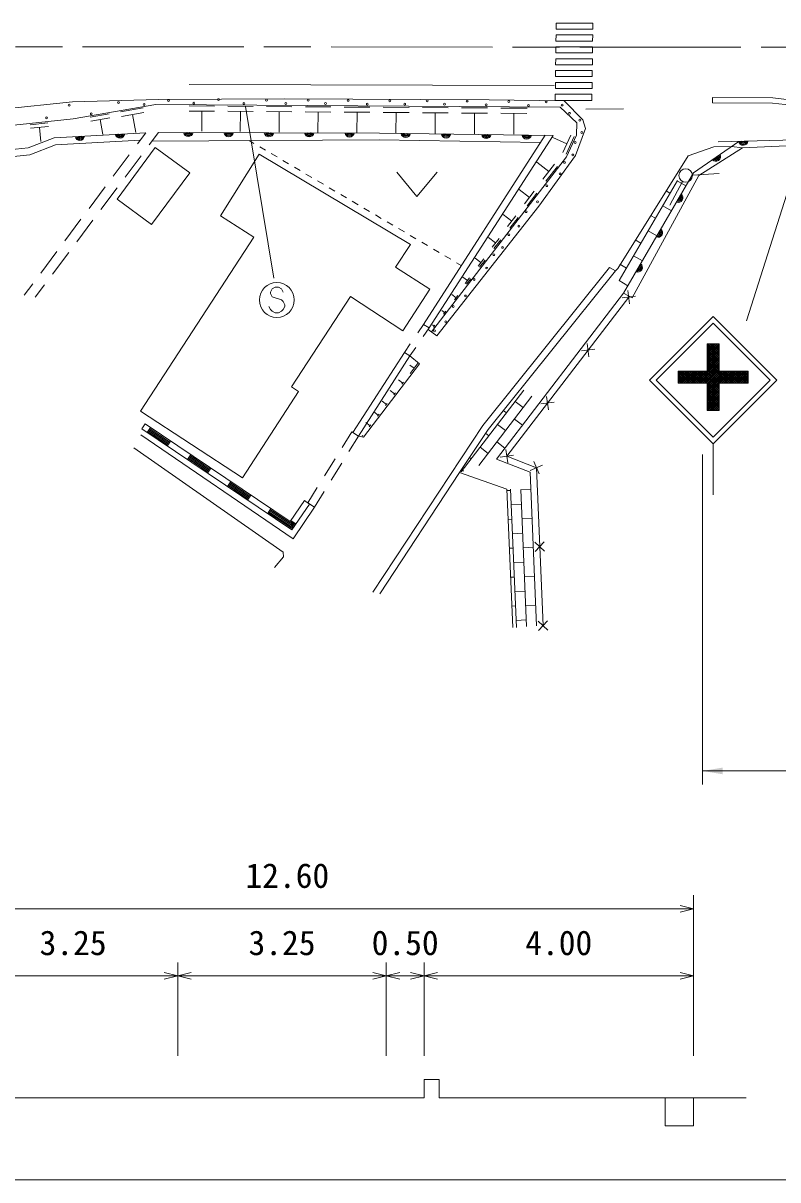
# Model space of a CAD drawing. Units: millimetres, scale not verified. Extents: x 40000 to 680000, y 20000 to 380000.
# Drawn here: x 76153 to 132331, y 205000 to 291047 of the extents above; entities that cross this region are included whole.
import ezdxf
from ezdxf.enums import TextEntityAlignment as Align

# ---------------------------------------------------------------- set-up
doc = ezdxf.new("R2010")
doc.units = ezdxf.units.MM
doc.header["$LTSCALE"] = 1000
doc.linetypes.add('CHAIN', pattern=[18.5, 12, -1.5, 3.5, -1.5])
for name, color, linetype, lineweight in [('M-BGD', 7, 'Continuous', 13), ('M-BMK', 2, 'CHAIN', 13), ('M-BMK-OTRS', 5, 'Continuous', 13), ('M-STR-HTXT', 7, 'Continuous', 13), ('M-STR-STRC', 7, 'Continuous', 13), ('M-STR-STRD', 7, 'Continuous', 13), ('M-TTL-BAND', 7, 'Continuous', 13)]:
    doc.layers.add(name, color=color, linetype=linetype, lineweight=lineweight)
doc.styles.add('ＭＳ ゴシック', font='')
doc.styles.get('ＭＳ ゴシック').set_extended_font_data('MS Gothic')

# ---------------------------------------------------------------- blocks, each defined once
blk = doc.blocks.new('filled_arrow')
at = {"color": 0, "linetype": 'Continuous', "lineweight": -2}
blk.add_solid([(7.5, 1.25), (0, 0), (7.5, -1.25)], dxfattribs=at)

msp = doc.modelspace()

# ---------------------------------------------------------------- linework, layer by layer
at = {"layer": 'M-BGD'}
for p, q in [((86021, 285002), (79888, 283929)), ((116115, 284799), (86021, 285002)), ((88516, 284885), (90394, 284872)), ((91390, 284865), (93275, 284853)), ((94272, 284846), (96164, 284833)), ((97161, 284827), (99061, 284814)), ((81139, 284046), (82551, 284293)), ((81189, 283764), (82600, 284011)), ((83407, 284443), (85076, 284735)), ((83466, 284109), (85135, 284401)), ((84300, 284255), (84534, 282920)), ((88514, 284509), (90391, 284497)), ((89453, 284503), (89443, 283001)), ((91388, 284488), (93273, 284476)), ((92330, 284482), (92320, 282974)), ((94269, 284468), (96162, 284455)), ((95215, 284461), (95205, 282947)), ((97158, 284447), (99058, 284434)), ((98108, 284440), (98098, 282920)), ((100055, 284426), (101963, 284413)), ((100057, 284807), (101965, 284794)), ((101009, 284419), (100998, 282893)), ((102959, 284404), (104875, 284392)), ((102961, 284788), (104877, 284775)), ((103917, 284398), (103906, 282865)), ((105871, 284383), (107794, 284370)), ((105873, 284768), (107797, 284755)), ((106832, 284377), (106822, 282838)), ((108790, 284362), (110721, 284349)), ((108793, 284748), (110724, 284735)), ((109756, 284356), (109745, 282811)), ((111717, 284341), (113656, 284328)), ((111720, 284729), (113659, 284716)), ((112687, 284334), (112676, 282783)), ((117361, 283629), (116115, 284799)), ((79888, 283929), (74771, 283387)), ((76677, 283488), (78003, 283629)), ((76705, 283223), (78031, 283364)), ((77368, 283293), (77481, 282233)), ((81894, 283888), (82092, 282758)), ((117338, 282716), (117361, 283629)), ((84654, 282060), (85281, 282898)), ((85538, 281987), (86231, 282914)), ((93329, 282105), (92970, 282316)), ((106364, 268370), (115599, 282694)), ((116619, 282072), (115573, 282548)), ((116917, 282725), (116321, 281418)), ((117178, 282606), (116583, 281299)), ((116605, 281106), (117338, 282716)), ((94190, 281597), (93760, 281851)), ((82857, 279658), (84055, 281260)), ((83740, 279585), (84939, 281186)), ((93733, 281309), (104980, 274587)), ((95052, 281090), (94621, 281344)), ((95914, 280583), (95483, 280837)), ((116605, 281106), (106544, 268083)), ((115274, 280007), (114383, 280695)), ((115704, 280564), (114844, 279451)), ((96776, 280076), (96345, 280329)), ((97638, 279568), (97207, 279822)), ((103964, 279950), (105464, 278150)), ((105464, 278150), (106964, 279950)), ((115927, 280392), (115067, 279279)), ((125966, 279741), (127963, 279856)), ((81060, 277256), (82258, 278858)), ((98499, 279061), (98068, 279315)), ((99361, 278554), (98930, 278807)), ((124849, 279347), (120515, 271890)), ((125232, 279271), (124290, 277506)), ((125485, 278949), (124836, 279326)), ((81943, 277182), (83141, 278784)), ((100223, 278046), (99792, 278300)), ((113836, 278077), (113077, 278663)), ((114202, 278551), (113470, 277603)), ((114391, 278405), (113659, 277457)), ((124296, 278396), (124004, 278566)), ((101085, 277539), (100654, 277793)), ((101946, 277032), (101516, 277285)), ((124404, 277090), (123756, 277467)), ((79262, 274854), (80461, 276456)), ((80146, 274780), (81344, 276382)), ((102808, 276525), (102377, 276778)), ((103670, 276017), (103239, 276271)), ((112522, 276315), (111885, 276807)), ((112830, 276713), (112215, 275916)), ((112989, 276590), (112374, 275793)), ((123216, 276537), (122856, 276746)), ((104532, 275510), (104101, 275764)), ((123324, 275231), (122676, 275608)), ((105394, 275003), (104963, 275256)), ((106255, 274495), (105824, 274749)), ((111323, 274705), (110796, 275112)), ((111577, 275034), (111068, 274376)), ((111709, 274933), (111200, 274274)), ((122136, 274678), (121707, 274927)), ((77465, 272452), (78663, 274053)), ((78349, 272378), (79547, 273980)), ((107117, 273988), (106686, 274242)), ((107979, 273481), (107548, 273734)), ((122244, 273372), (121596, 273749)), ((108769, 273016), (108410, 273227)), ((110228, 273235), (109801, 273565)), ((110434, 273502), (110022, 272969)), ((110540, 273419), (110128, 272886)), ((121056, 272819), (120559, 273108)), ((109228, 271893), (108893, 272151)), ((109389, 272102), (109066, 271684)), ((109473, 272038), (109150, 271619)), ((76239, 270814), (76866, 271651)), ((77056, 270651), (77750, 271578)), ((121164, 271513), (120515, 271890)), ((121163, 271167), (121294, 270176)), ((108377, 270619), (108064, 270861)), ((108498, 270776), (108256, 270463)), ((120733, 270606), (121724, 270737)), ((107524, 269515), (107306, 269682)), ((107607, 269623), (107440, 269406)), ((105525, 268013), (105947, 268639)), ((106744, 268506), (106615, 268606)), ((106795, 268571), (106694, 268441)), ((106364, 268370), (105938, 267747)), ((104544, 266558), (104966, 267184)), ((105374, 266922), (104948, 266298)), ((117709, 266661), (118701, 266792)), ((118140, 267222), (118271, 266231)), ((104948, 266298), (101114, 260330)), ((105664, 265693), (104948, 266298)), ((105664, 265693), (101487, 260239)), ((105259, 265373), (104942, 265616)), ((105563, 265770), (104955, 264976)), ((104408, 264262), (104091, 264505)), ((104469, 264341), (104347, 264182)), ((103800, 263468), (103483, 263711)), ((103861, 263547), (103739, 263388)), ((113427, 263750), (108769, 257673)), ((103192, 262674), (102874, 262917)), ((103253, 262753), (103131, 262594)), ((114025, 263298), (110078, 258147)), ((113374, 262449), (112779, 262905)), ((114686, 262716), (115678, 262847)), ((115116, 263277), (115247, 262286)), ((102584, 261880), (102266, 262123)), ((102645, 261959), (102523, 261801)), ((112125, 262052), (111892, 262231)), ((113316, 261140), (112721, 261596)), ((84979, 260862), (85231, 261235)), ((96144, 253350), (84979, 260862)), ((96024, 253973), (85231, 261235)), ((85641, 260959), (85389, 260586)), ((86983, 259730), (85490, 260735)), ((87033, 259805), (85540, 260810)), ((87084, 259880), (85590, 260885)), ((101976, 261086), (101658, 261329)), ((102037, 261165), (101915, 261007)), ((112067, 260743), (111471, 261199)), ((86933, 259656), (85440, 260661)), ((86883, 259581), (87134, 259954)), ((99895, 259484), (100612, 260641)), ((101114, 260330), (100397, 259173)), ((100612, 260641), (101114, 260330)), ((101114, 260330), (101487, 260239)), ((101429, 260372), (101386, 260316)), ((110817, 260346), (110570, 260535)), ((112008, 259433), (111413, 259889)), ((110759, 259036), (110164, 259492)), ((112093, 259332), (112224, 258341)), ((88627, 258950), (88376, 258576)), ((89920, 257646), (88426, 258651)), ((89970, 257721), (88477, 258726)), ((90020, 257795), (88527, 258800)), ((90071, 257870), (88577, 258875)), ((98578, 257360), (99368, 258634)), ((99870, 258323), (99080, 257048)), ((109510, 258639), (109380, 258738)), ((110128, 258165), (110105, 258183)), ((111663, 258771), (112654, 258902)), ((113899, 257771), (114816, 258170)), ((114557, 257512), (114158, 258429)), ((89870, 257571), (90121, 257945)), ((102709, 248585), (108644, 257627)), ((108928, 257730), (108856, 257786)), ((91614, 256940), (91363, 256567)), ((92907, 255636), (91413, 256641)), ((92957, 255711), (91463, 256716)), ((93007, 255786), (91514, 256791)), ((93057, 255860), (91564, 256865)), ((97334, 255353), (98051, 256510)), ((92856, 255562), (93108, 255935)), ((98553, 256198), (97836, 255042)), ((112443, 256289), (112160, 256277)), ((112440, 256375), (112870, 246099)), ((113191, 256364), (113619, 246154)), ((113942, 256352), (113193, 256320)), ((94350, 254557), (94601, 254930)), ((96096, 253599), (94450, 254706)), ((94501, 254781), (96072, 253724)), ((96048, 253848), (94551, 254856)), ((97086, 255530), (96024, 253973)), ((97458, 255276), (96144, 253350)), ((97458, 255276), (97086, 255530)), ((97836, 255042), (97334, 255353)), ((113238, 255246), (112488, 255215)), ((94400, 254632), (96120, 253474)), ((96048, 253848), (96146, 253992)), ((96444, 253789), (96072, 254043)), ((96220, 253941), (96072, 253724)), ((96096, 253599), (96295, 253891)), ((96369, 253840), (96120, 253474)), ((112533, 254141), (112251, 254129)), ((114032, 254204), (113283, 254172)), ((113328, 253098), (112578, 253067)), ((114235, 252438), (114971, 251761)), ((114265, 251732), (114942, 252468)), ((112623, 251993), (112341, 251981)), ((114122, 252056), (113373, 252024)), ((113418, 250950), (112668, 250919)), ((112713, 249845), (112432, 249833)), ((114212, 249907), (113463, 249876)), ((113508, 248802), (112758, 248771)), ((112803, 247697), (112523, 247685)), ((114302, 247759), (113553, 247728)), ((113598, 246654), (112848, 246622)), ((114481, 246567), (115217, 245890)), ((114511, 245861), (115188, 246597)), ((126047, 214215), (126047, 226169)), ((65590, 225169), (126047, 225169)), ((126047, 225169), (125047, 225419)), ((126047, 225169), (125047, 224919)), ((87660, 214215), (87660, 221169)), ((103187, 214215), (103187, 221169)), ((105993, 214215), (105993, 221169)), ((87660, 220169), (86660, 220419)), ((87660, 220169), (88660, 220419)), ((103187, 220169), (102187, 220419)), ((103187, 220169), (104187, 220419)), ((105993, 220169), (104993, 220419)), ((105993, 220169), (106993, 220419)), ((126047, 220169), (125047, 220419)), ((72087, 220169), (87660, 220169)), ((87660, 220169), (86660, 219919)), ((87660, 220169), (103187, 220169)), ((87660, 220169), (88660, 219919)), ((103187, 220169), (102187, 219919)), ((103187, 220169), (105993, 220169)), ((103187, 220169), (104187, 219919)), ((105993, 220169), (104993, 219919)), ((105993, 220169), (126047, 220169)), ((105993, 220169), (106993, 219919)), ((126047, 220169), (125047, 219919)), ((126047, 211107), (123942, 211098))]:
    msp.add_line(p, q, dxfattribs=at)
for points in [[(66870, 284677), (74591, 284650), (79831, 285192), (86218, 285365), (95620, 285428), (110840, 285344), (116420, 285268), (117824, 283864), (118005, 283197), (117278, 281200), (114539, 277441), (106951, 267796), (106290, 268262)], [(67663, 280823), (68633, 281156), (72260, 281323), (76534, 281771), (78452, 282511), (85281, 282898)], [(67858, 280442), (68754, 280491), (72300, 280793), (76660, 281250), (78566, 281986), (84865, 282342)], [(85755, 282277), (102664, 282369), (114665, 282161)], [(86231, 282914), (102668, 282867), (115599, 282694)], [(115013, 282702), (105947, 268639), (106364, 268370)], [(120845, 270965), (126049, 279920), (129436, 282250)], [(127887, 282211), (134624, 282381), (145207, 280455), (152482, 280388)], [(120845, 270965), (121486, 270608), (126438, 279724), (129690, 281767), (134615, 282002), (144542, 280090), (152392, 279965)], [(129690, 281767), (128885, 281871), (127552, 281833), (125644, 281187)], [(93333, 275134), (90835, 276708), (93733, 281309)], [(125644, 281187), (120412, 272785), (120253, 272623), (110764, 260829), (108644, 257627), (112156, 256380), (112591, 246078)], [(93333, 275134), (84879, 262194), (92475, 257231), (96662, 263641), (96120, 263995), (100509, 270714), (104404, 268170), (106413, 271245), (103878, 272901), (104980, 274587)], [(102192, 248709), (110381, 261115), (119800, 272879), (120253, 272623)], [(114367, 246209), (113888, 257637), (111386, 258622), (120845, 270965)], [(114849, 246229), (114357, 257971), (112159, 258836), (121228, 270671)], [(100706, 260583), (104544, 266558), (104948, 266298)], [(97836, 255042), (96265, 252691), (84912, 260414)], [(84398, 259457), (95520, 251682), (95531, 251348), (94874, 250546)], [(63371, 208706), (65646, 211098), (105993, 211098), (105993, 212454), (107119, 212454), (107119, 211098), (123942, 211098), (123942, 209023), (126047, 209023), (126047, 211107), (129977, 211107)]]:
    msp.add_lwpolyline(points, dxfattribs=at)
msp.add_lwpolyline([(85990, 281797), (83155, 277961), (85719, 276065), (88554, 279901)], close=True, dxfattribs=at)
for centre, radius in [((79578, 284948), 70), ((83249, 285131), 70), ((85154, 284990), 70), ((86979, 285280), 70), ((88847, 285097), 70), ((90688, 285357), 70), ((92593, 285066), 70), ((94269, 285324), 70), ((95702, 285066), 70), ((97377, 285324), 70), ((98665, 285065), 70), ((100344, 285302), 70), ((101773, 285026), 70), ((103452, 285262), 70), ((104553, 285018), 70), ((106229, 285275), 70), ((107517, 285017), 70), ((109196, 285253), 70), ((110625, 284977), 70), ((112304, 285213), 70), ((113758, 284926), 70), ((115087, 285184), 70), ((116277, 284953), 70), ((77902, 284002), 70), ((81226, 284305), 70), ((116813, 284340), 70), ((117587, 283821), 70), ((117731, 282912), 70), ((117237, 282161), 70), ((116454, 280689), 70), ((117075, 281238), 70), ((116114, 279848), 70), ((125467, 279712), 500), ((115138, 278953), 70), ((113593, 277019), 70), ((114446, 277749), 70), ((112310, 275311), 70), ((113058, 275942), 70), ((111193, 273821), 70), ((111844, 274369), 70), ((110654, 272832), 70), ((109715, 271975), 70), ((109071, 270753), 70), ((108174, 269973), 70), ((107617, 268828), 70), ((106779, 268153), 70)]:
    msp.add_circle(centre, radius, dxfattribs=at)
for centre, radius, start, end in [((80366, 282674), 354, 192.03878, 354.44396), ((80366, 282674), 283, 194.26282, 352.21992), ((80366, 282674), 212, 198.00915, 348.4736), ((80366, 282674), 142, 205.72088, 340.76187), ((80366, 282674), 100, 216.03854, 330.4442), ((83361, 282844), 354, 192.03878, 354.44396), ((83361, 282844), 283, 194.26282, 352.21992), ((83361, 282844), 212, 198.00915, 348.4736), ((83361, 282844), 142, 205.72088, 340.76187), ((83361, 282844), 100, 216.03854, 330.4442), ((88450, 282961), 354, 188.63464, 351.03982), ((88450, 282961), 283, 190.85868, 348.81578), ((88450, 282961), 212, 194.605, 345.06945), ((88450, 282961), 142, 202.31673, 337.35772), ((88450, 282961), 100, 212.6344, 327.04006), ((91450, 282953), 354, 188.63464, 351.03982), ((91450, 282953), 283, 190.85868, 348.81578), ((91450, 282953), 212, 194.605, 345.06945), ((91450, 282953), 142, 202.31673, 337.35772), ((91450, 282953), 100, 212.6344, 327.04006), ((94450, 282944), 354, 188.63464, 351.03982), ((94450, 282944), 283, 190.85868, 348.81578), ((94450, 282944), 212, 194.605, 345.06945), ((94450, 282944), 142, 202.31673, 337.35772), ((94450, 282944), 100, 212.6344, 327.04006), ((97450, 282936), 354, 188.63464, 351.03982), ((97450, 282936), 283, 190.85868, 348.81578), ((97450, 282936), 212, 194.605, 345.06945), ((97450, 282936), 142, 202.31673, 337.35772), ((97450, 282936), 100, 212.6344, 327.04006), ((100450, 282927), 354, 188.63464, 351.03982), ((100450, 282927), 283, 190.85868, 348.81578), ((100450, 282927), 212, 194.605, 345.06945), ((100450, 282927), 142, 202.31673, 337.35772), ((100450, 282927), 100, 212.6344, 327.04006), ((104635, 282895), 354, 188.03247, 350.43765), ((104635, 282895), 283, 190.25651, 348.21361), ((104635, 282895), 212, 194.00284, 344.46729), ((104635, 282895), 142, 201.71457, 336.75556), ((104635, 282895), 100, 212.03223, 326.43789), ((107634, 282855), 354, 188.03247, 350.43765), ((107634, 282855), 283, 190.25651, 348.21361), ((107634, 282855), 212, 194.00284, 344.46729), ((107634, 282855), 142, 201.71457, 336.75556), ((107634, 282855), 100, 212.03223, 326.43789), ((110634, 282815), 354, 188.03247, 350.43765), ((110634, 282815), 283, 190.25651, 348.21361), ((110634, 282815), 212, 194.00284, 344.46729), ((110634, 282815), 142, 201.71457, 336.75556), ((110634, 282815), 100, 212.03223, 326.43789), ((113634, 282775), 354, 188.03247, 350.43765), ((113634, 282775), 283, 190.25651, 348.21361), ((113634, 282775), 212, 194.00284, 344.46729), ((113634, 282775), 142, 201.71457, 336.75556), ((113634, 282775), 100, 212.03223, 326.43789), ((129755, 282313), 354, 190.24141, 352.64659), ((129755, 282313), 283, 192.46545, 350.42255), ((129755, 282313), 212, 196.21178, 346.67623), ((129755, 282313), 142, 203.92351, 338.9645), ((129755, 282313), 100, 214.24117, 328.64683), ((127712, 281130), 354, 223.33192, 25.7371), ((127712, 281130), 283, 225.55596, 23.51306), ((127712, 281130), 212, 229.30228, 19.76673), ((127712, 281130), 142, 237.01401, 12.055), ((127712, 281130), 100, 247.33168, 1.73734), ((124908, 278063), 354, 248.63745, 51.04263), ((124908, 278063), 283, 250.86149, 48.81859), ((124908, 278063), 212, 254.60782, 45.07226), ((124908, 278063), 142, 262.31954, 37.36053), ((124908, 278063), 100, 272.63721, 27.04287), ((123400, 275470), 354, 248.63745, 51.04263), ((123400, 275470), 283, 250.86149, 48.81859), ((123400, 275470), 212, 254.60782, 45.07226), ((123400, 275470), 142, 262.31954, 37.36053), ((123400, 275470), 100, 272.63721, 27.04287), ((121893, 272876), 354, 248.63745, 51.04263), ((121893, 272876), 283, 250.86149, 48.81859), ((121893, 272876), 212, 254.60782, 45.07226), ((121893, 272876), 142, 262.31954, 37.36053), ((121893, 272876), 100, 272.63721, 27.04287)]:
    msp.add_arc(centre, radius, start, end, dxfattribs=at)
at = {"layer": 'M-BMK'}
msp.add_line((166579, 289264), (67646, 289277), dxfattribs=at)
at = {"layer": 'M-BMK-OTRS'}
msp.add_line((88505, 286489), (115688, 286419), dxfattribs=at)
at = {"layer": 'M-STR-HTXT'}
for p, q in [((126731, 258962), (126731, 234418)), ((126731, 235418), (152731, 235418))]:
    msp.add_line(p, q, dxfattribs=at)
at = {"layer": 'M-STR-STRC'}
for p, q in [((92715, 284857), (94826, 272070)), ((118043, 284640), (120830, 284667)), ((134708, 283750), (129998, 268890)), ((94682, 271279), (94564, 271043)), ((94918, 271397), (94682, 271279)), ((95155, 271397), (94918, 271397)), ((95391, 271279), (95155, 271397)), ((95509, 271043), (95391, 271279)), ((94564, 271043), (94564, 270924)), ((94564, 270924), (94682, 270688)), ((94682, 270688), (95391, 270452)), ((95391, 270452), (95509, 270333)), ((95509, 270333), (95628, 270097)), ((94564, 269743), (94446, 269979)), ((94682, 269624), (94564, 269743)), ((94918, 269506), (94682, 269624)), ((95155, 269506), (94918, 269506)), ((95391, 269624), (95155, 269506)), ((95509, 269743), (95391, 269624)), ((95628, 269979), (95509, 269743)), ((95628, 270097), (95628, 269979)), ((122780, 264493), (127518, 269231)), ((123275, 264493), (127518, 268736)), ((127518, 269231), (132256, 264493)), ((127518, 268736), (131761, 264493)), ((127059, 267196), (127959, 267196)), ((127059, 267196), (127059, 265164)), ((127059, 267148), (127107, 267196)), ((127059, 267007), (127249, 267196)), ((127059, 266865), (127390, 267196)), ((127059, 266724), (127531, 267196)), ((127059, 266582), (127673, 267196)), ((127059, 266441), (127814, 267196)), ((127059, 266299), (127956, 267196)), ((127959, 266239), (127059, 267139)), ((127059, 266158), (127959, 267058)), ((127959, 266098), (127059, 266998)), ((127059, 266017), (127959, 266917)), ((127959, 265956), (127059, 266856)), ((127059, 265875), (127959, 266775)), ((127959, 266381), (127143, 267196)), ((127959, 266522), (127285, 267196)), ((127959, 266663), (127426, 267196)), ((127959, 266805), (127567, 267196)), ((127959, 266946), (127709, 267196)), ((127959, 267088), (127850, 267196)), ((127959, 267196), (127959, 265164)), ((126296, 264264), (127959, 265927)), ((127959, 265815), (127059, 266715)), ((127059, 265734), (127959, 266634)), ((127959, 265673), (127059, 266573)), ((127059, 265592), (127959, 266492)), ((127959, 265532), (127059, 266432)), ((127059, 265451), (127959, 266351)), ((127959, 265391), (127059, 266291)), ((127059, 265309), (127959, 266209)), ((127959, 265249), (127059, 266149)), ((127059, 265168), (127959, 266068)), ((128803, 264264), (127059, 266008)), ((127059, 265164), (124897, 265164)), ((124897, 265164), (124897, 264264)), ((124897, 265128), (124933, 265164)), ((124897, 264986), (125075, 265164)), ((124897, 264845), (125216, 265164)), ((124897, 264703), (125357, 265164)), ((124897, 264562), (125499, 265164)), ((124897, 264421), (125640, 265164)), ((124897, 264279), (125782, 265164)), ((125692, 264264), (124897, 265058)), ((125833, 264264), (124933, 265164)), ((125023, 264264), (125923, 265164)), ((125975, 264264), (125075, 265164)), ((125164, 264264), (126064, 265164)), ((126116, 264264), (125216, 265164)), ((125306, 264264), (126206, 265164)), ((126257, 264264), (125357, 265164)), ((125447, 264264), (126347, 265164)), ((126399, 264264), (125499, 265164)), ((125589, 264264), (126489, 265164)), ((126540, 264264), (125640, 265164)), ((125730, 264264), (126630, 265164)), ((126682, 264264), (125782, 265164)), ((125872, 264264), (126772, 265164)), ((126823, 264264), (125923, 265164)), ((126013, 264264), (126913, 265164)), ((126964, 264264), (126064, 265164)), ((126154, 264264), (127054, 265164)), ((127959, 263411), (126206, 265164)), ((127959, 263552), (126347, 265164)), ((126437, 264264), (127959, 265785)), ((127959, 263694), (126489, 265164)), ((126579, 264264), (127959, 265644)), ((127959, 263835), (126630, 265164)), ((126720, 264264), (127959, 265502)), ((127959, 263976), (126772, 265164)), ((126862, 264264), (127959, 265361)), ((127959, 264118), (126913, 265164)), ((127003, 264264), (127959, 265220)), ((127959, 264259), (127054, 265164)), ((128662, 264264), (127059, 265866)), ((128520, 264264), (127059, 265725)), ((128379, 264264), (127059, 265584)), ((128237, 264264), (127059, 265442)), ((128096, 264264), (127059, 265301)), ((127059, 264178), (128044, 265164)), ((127059, 264037), (128186, 265164)), ((127059, 263895), (128327, 265164)), ((127059, 263754), (128469, 265164)), ((127059, 263612), (128610, 265164)), ((127059, 263471), (128751, 265164)), ((127993, 264264), (128893, 265164)), ((128944, 264264), (128044, 265164)), ((128134, 264264), (129034, 265164)), ((129086, 264264), (128186, 265164)), ((128276, 264264), (129176, 265164)), ((129227, 264264), (128327, 265164)), ((128417, 264264), (129317, 265164)), ((129369, 264264), (128469, 265164)), ((128559, 264264), (129459, 265164)), ((129510, 264264), (128610, 265164)), ((128700, 264264), (129600, 265164)), ((129651, 264264), (128751, 265164)), ((128841, 264264), (129741, 265164)), ((129793, 264264), (128893, 265164)), ((128983, 264264), (129883, 265164)), ((129934, 264264), (129034, 265164)), ((129124, 264264), (130024, 265164)), ((130076, 264264), (129176, 265164)), ((129266, 264264), (130120, 265118)), ((130120, 264360), (129317, 265164)), ((130120, 264502), (129459, 265164)), ((130120, 264643), (129600, 265164)), ((130120, 264785), (129741, 265164)), ((130120, 264926), (129883, 265164)), ((130120, 265067), (130024, 265164)), ((122780, 264493), (127518, 259755)), ((123275, 264493), (127518, 260250)), ((125550, 264264), (124897, 264917)), ((125409, 264264), (124897, 264775)), ((125267, 264264), (124897, 264634)), ((125126, 264264), (124897, 264492)), ((124985, 264264), (124897, 264351)), ((124897, 264264), (127059, 264264)), ((127059, 264264), (127059, 262231)), ((127059, 263330), (127959, 264230)), ((127959, 263269), (127059, 264169)), ((127518, 260250), (131761, 264493)), ((127518, 259755), (132256, 264493)), ((127959, 264264), (127959, 262231)), ((129407, 264264), (130120, 264977)), ((129549, 264264), (130120, 264836)), ((129690, 264264), (130120, 264694)), ((129831, 264264), (130120, 264553)), ((129973, 264264), (130120, 264411)), ((130114, 264264), (130120, 264270)), ((127059, 263188), (127959, 264088)), ((127959, 263128), (127059, 264028)), ((127059, 263047), (127959, 263947)), ((127959, 262986), (127059, 263886)), ((127059, 262905), (127959, 263805)), ((127959, 262845), (127059, 263745)), ((127059, 262764), (127959, 263664)), ((127959, 262704), (127059, 263604)), ((127059, 262622), (127959, 263522)), ((127959, 262562), (127059, 263462)), ((127059, 262481), (127959, 263381)), ((127959, 262421), (127059, 263321)), ((127059, 262340), (127959, 263240)), ((127959, 262279), (127059, 263179)), ((127866, 262231), (127059, 263038)), ((127724, 262231), (127059, 262897)), ((127583, 262231), (127059, 262755)), ((127441, 262231), (127059, 262614)), ((127300, 262231), (127059, 262472)), ((127092, 262231), (127959, 263098)), ((127233, 262231), (127959, 262957)), ((127375, 262231), (127959, 262815)), ((127516, 262231), (127959, 262674)), ((127657, 262231), (127959, 262533)), ((127159, 262231), (127059, 262331)), ((127059, 262231), (127959, 262231)), ((127799, 262231), (127959, 262391)), ((127940, 262231), (127959, 262250)), ((127518, 259755), (127518, 255968))]:
    msp.add_line(p, q, dxfattribs=at)
for points in [[(115830, 291047), (118561, 291047), (118555, 290597), (115824, 290597)], [(115819, 290165), (118550, 290165), (118544, 289715), (115813, 289715)], [(115808, 289283), (118539, 289283), (118533, 288833), (115802, 288833)], [(115797, 288401), (118528, 288401), (118522, 287951), (115791, 287951)], [(115786, 287519), (118517, 287518), (118511, 287068), (115780, 287069)], [(115774, 286636), (118506, 286636), (118500, 286186), (115769, 286186)], [(115763, 285754), (118495, 285754), (118489, 285304), (115758, 285304)]]:
    msp.add_lwpolyline(points, close=True, dxfattribs=at)
msp.add_lwpolyline([(127959, 265164), (130120, 265164), (130120, 264264), (127959, 264264)], dxfattribs=at)
msp.add_circle((95037, 270452), 1300, dxfattribs=at)
at = {"layer": 'M-STR-STRD'}
msp.add_line((127462, 285130), (127464, 285509), dxfattribs=at)
for points in [[(127462, 285130), (131939, 285100), (133333, 284936), (144216, 282855), (159947, 282624), (162588, 283377)], [(127464, 285509), (131963, 285479), (133391, 285311), (144254, 283234), (159897, 283004), (162484, 283741)]]:
    msp.add_lwpolyline(points, dxfattribs=at)
at = {"layer": 'M-TTL-BAND'}
msp.add_line((40000, 205000), (579000, 205000), dxfattribs=at)

# ---------------------------------------------------------------- block references
at = {"layer": 'M-STR-HTXT', "xscale": 200, "yscale": 200}
msp.add_blockref('filled_arrow', (126731, 235418), dxfattribs=at)

# ---------------------------------------------------------------- texts
at = {"layer": 'M-BGD', "style": 'ＭＳ ゴシック'}
for s, p in [('12.60', (95818, 226169)), ('3.25', (79873, 221169)), ('3.25', (95424, 221169)), ('0.50', (104590, 221169)), ('4.00', (116020, 221169))]:
    msp.add_text(s, height=1833, dxfattribs=at).set_placement(p, align=Align.BOTTOM_CENTER)

doc.saveas('drawing.dxf')
